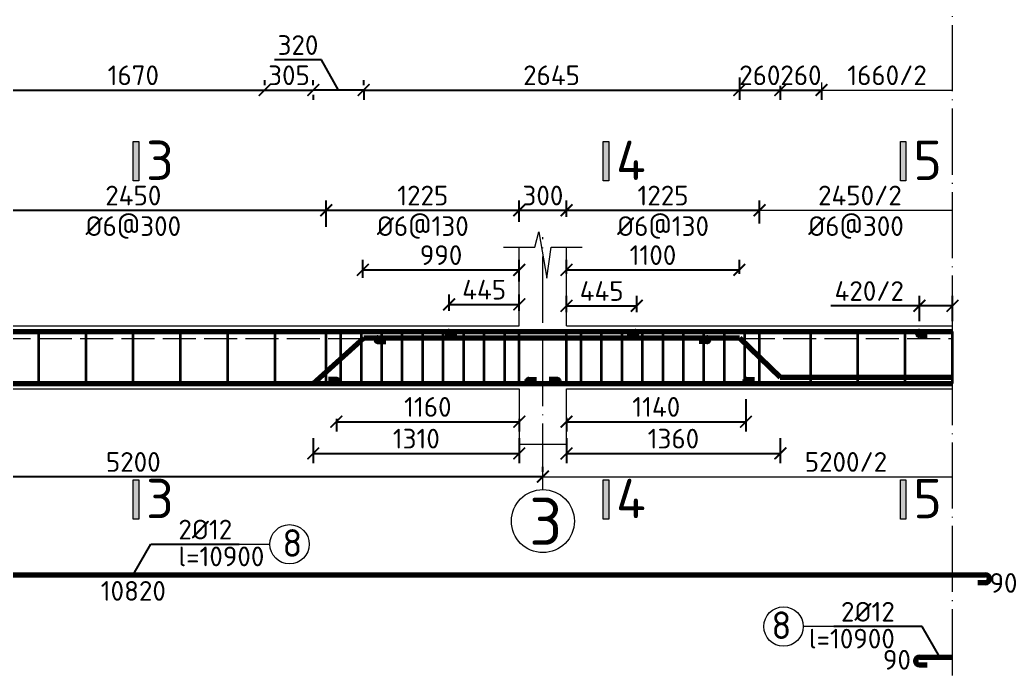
# Model space of a CAD drawing. Header units: millimetres. Extents: x 0 to 4970, y -594 to 1412.
# Drawn here: x 3112.8 to 3239.3, y 359.9 to 442.4 of the extents above; entities that cross this region are included whole.
import ezdxf

# ---------------------------------------------------------------- set-up
doc = ezdxf.new("R2010")
doc.units = ezdxf.units.MM
doc.header["$LTSCALE"] = 0.35
doc.header["$PDMODE"] = 3
doc.linetypes.add('ACAD_ISO02W100', pattern=[15, 12, -3])
doc.linetypes.add('ACAD_ISO04W100', pattern=[30, 24, -3, 0, -3])
doc.layers.get('0').update_dxf_attribs({"lineweight": 50})
for name, color, linetype, lineweight in [('Cot Dai', 7, 'Continuous', 35), ('Cot thep', 2, 'Continuous', 70), ('Cotthepcat', 3, 'Continuous', 70), ('Duong Bao', 6, 'Continuous', 18), ('Kich Thuoc', 1, 'Continuous', 20), ('Ky Hieu', 4, 'Continuous', 20), ('Net Khuat', 5, 'ACAD_ISO02W100', 20), ('NetCat', 7, 'Continuous', 20), ('Text', 40, 'Continuous', 20), ('Truc', 3, 'ACAD_ISO04W100', 20)]:
    doc.layers.add(name, color=color, linetype=linetype, lineweight=lineweight)
doc.styles.get("Standard").update_dxf_attribs({"font": 'isocpeur.ttf'})
doc.styles.add('VN', font='')
doc.styles.get('VN').set_extended_font_data('TCVN 7284')
doc.dimstyles.new('Dim20', dxfattribs={"dimtxt": 2.5, "dimasz": 1.5, "dimexe": 1.25, "dimexo": 0.625, "dimtad": 1, "dimlfac": 20, "dimtxsty": 'Standard', "dimblk": 'ARCHTICK', "dimcen": 2.5, "dimadec": 0, "dimazin": 0, "dimtfac": 1, "dimtmove": 0, "dimatfit": 3, "dimfxl": 1, "dimarcsym": 0})
doc.dimstyles.new('Dim50', dxfattribs={"dimtxt": 2.5, "dimasz": 1.5, "dimexe": 1.25, "dimexo": 0.625, "dimtad": 1, "dimlfac": 50, "dimtxsty": 'Standard', "dimblk": 'ARCHTICK', "dimcen": 2.5, "dimadec": 0, "dimazin": 0, "dimtfac": 1, "dimtmove": 0, "dimatfit": 3, "dimfxl": 1, "dimarcsym": 0})
doc.dimstyles.new('Dim50KT', dxfattribs={"dimtxt": 2.5, "dimasz": 1.5, "dimexe": 1.25, "dimexo": 0.625, "dimtad": 1, "dimlfac": 50, "dimtxsty": 'Standard', "dimblk": 'ARCHTICK', "dimcen": 2.5, "dimse1": 1, "dimse2": 1, "dimsd1": 1, "dimsd2": 1, "dimadec": 0, "dimazin": 0, "dimtfac": 1, "dimtmove": 0, "dimatfit": 3, "dimfxl": 1, "dimarcsym": 0})

# ---------------------------------------------------------------- blocks, each defined once
blk = doc.blocks.new('_ArchTick')
at = {"color": 0, "linetype": 'ByBlock', "const_width": 0.15}
blk.add_lwpolyline([(-0.5, -0.5), (0.5, 0.5)], dxfattribs=at)
blk = doc.blocks.new('*D945')
at = {"layer": 'Defpoints', "color": 0}
for p in [(3075.18, 384.42), (3179.18, 384.42), (3179.18, 384.42)]:
    blk.add_point(p, dxfattribs=at)
at = {"layer": 'Kich Thuoc', "color": 0, "lineweight": -2}
for p, q in [((3075.18, 385.04), (3075.18, 385.67)), ((3179.18, 385.04), (3179.18, 385.67)), ((3075.18, 384.42), (3179.18, 384.42))]:
    blk.add_line(p, q, dxfattribs=at)
at = {"layer": 'Kich Thuoc', "color": 0, "lineweight": -2, "xscale": 1.5, "yscale": 1.5, "zscale": 1.5, "rotation": 180}
blk.add_blockref('_ArchTick', (3075.18, 384.42), dxfattribs=at)
at = {"layer": 'Kich Thuoc', "color": 0, "lineweight": -2, "xscale": 1.5, "yscale": 1.5, "zscale": 1.5}
blk.add_blockref('_ArchTick', (3179.18, 384.42), dxfattribs=at)
at = {"layer": 'Kich Thuoc', "color": 0, "insert": (3127.18, 386.29), "char_height": 2.5, "attachment_point": 5}
blk.add_mtext('5200', dxfattribs=at)
blk = doc.blocks.new('*D952')
at = {"layer": 'Defpoints', "color": 0}
for p in [(3102.68, 417.51), (3151.68, 418.26), (3151.68, 415.54)]:
    blk.add_point(p, dxfattribs=at)
at = {"layer": 'Kich Thuoc', "color": 0, "lineweight": -2}
for p, q in [((3102.68, 418.13), (3102.68, 419.51)), ((3151.68, 416.17), (3151.68, 419.51)), ((3102.68, 418.26), (3151.68, 418.26))]:
    blk.add_line(p, q, dxfattribs=at)
at = {"layer": 'Kich Thuoc', "color": 0, "lineweight": -2, "xscale": 1.5, "yscale": 1.5, "zscale": 1.5, "rotation": 180}
blk.add_blockref('_ArchTick', (3102.68, 418.26), dxfattribs=at)
at = {"layer": 'Kich Thuoc', "color": 0, "lineweight": -2, "xscale": 1.5, "yscale": 1.5, "zscale": 1.5}
blk.add_blockref('_ArchTick', (3151.68, 418.26), dxfattribs=at)
at = {"layer": 'Kich Thuoc', "color": 0, "insert": (3127.18, 420.13), "char_height": 2.5, "attachment_point": 5}
blk.add_mtext('2450', dxfattribs=at)
blk = doc.blocks.new('*D953')
at = {"layer": 'Defpoints', "color": 0}
for p in [(3176.18, 418.26), (3176.18, 416.17), (3151.68, 415.54)]:
    blk.add_point(p, dxfattribs=at)
at = {"layer": 'Kich Thuoc', "color": 0, "lineweight": -2}
for p, q in [((3151.68, 416.17), (3151.68, 419.51)), ((3176.18, 416.79), (3176.18, 419.51)), ((3151.68, 418.26), (3176.18, 418.26))]:
    blk.add_line(p, q, dxfattribs=at)
at = {"layer": 'Kich Thuoc', "color": 0, "lineweight": -2, "xscale": 1.5, "yscale": 1.5, "zscale": 1.5, "rotation": 180}
blk.add_blockref('_ArchTick', (3151.68, 418.26), dxfattribs=at)
at = {"layer": 'Kich Thuoc', "color": 0, "lineweight": -2, "xscale": 1.5, "yscale": 1.5, "zscale": 1.5}
blk.add_blockref('_ArchTick', (3176.18, 418.26), dxfattribs=at)
at = {"layer": 'Kich Thuoc', "color": 0, "insert": (3163.93, 420.13), "char_height": 2.5, "attachment_point": 5}
blk.add_mtext('1225', dxfattribs=at)
blk = doc.blocks.new('*D954')
at = {"layer": 'Defpoints', "color": 0}
for p in [(3182.18, 418.26), (3176.18, 416.17), (3182.18, 416.79)]:
    blk.add_point(p, dxfattribs=at)
at = {"layer": 'Kich Thuoc', "color": 0, "lineweight": -2}
for p, q in [((3176.18, 416.79), (3176.18, 419.51)), ((3182.18, 417.42), (3182.18, 419.51)), ((3176.18, 418.26), (3182.18, 418.26))]:
    blk.add_line(p, q, dxfattribs=at)
at = {"layer": 'Kich Thuoc', "color": 0, "lineweight": -2, "xscale": 1.5, "yscale": 1.5, "zscale": 1.5, "rotation": 180}
blk.add_blockref('_ArchTick', (3176.18, 418.26), dxfattribs=at)
at = {"layer": 'Kich Thuoc', "color": 0, "lineweight": -2, "xscale": 1.5, "yscale": 1.5, "zscale": 1.5}
blk.add_blockref('_ArchTick', (3182.18, 418.26), dxfattribs=at)
at = {"layer": 'Kich Thuoc', "color": 0, "insert": (3179.18, 420.13), "char_height": 2.5, "attachment_point": 5}
blk.add_mtext('300', dxfattribs=at)
blk = doc.blocks.new('*D955')
at = {"layer": 'Defpoints', "color": 0}
for p in [(3206.68, 418.26), (3182.18, 416.79), (3206.68, 415.96)]:
    blk.add_point(p, dxfattribs=at)
at = {"layer": 'Kich Thuoc', "color": 0, "lineweight": -2}
for p, q in [((3182.18, 417.42), (3182.18, 419.51)), ((3206.68, 416.58), (3206.68, 419.51)), ((3182.18, 418.26), (3206.68, 418.26))]:
    blk.add_line(p, q, dxfattribs=at)
at = {"layer": 'Kich Thuoc', "color": 0, "lineweight": -2, "xscale": 1.5, "yscale": 1.5, "zscale": 1.5, "rotation": 180}
blk.add_blockref('_ArchTick', (3182.18, 418.26), dxfattribs=at)
at = {"layer": 'Kich Thuoc', "color": 0, "lineweight": -2, "xscale": 1.5, "yscale": 1.5, "zscale": 1.5}
blk.add_blockref('_ArchTick', (3206.68, 418.26), dxfattribs=at)
at = {"layer": 'Kich Thuoc', "color": 0, "insert": (3194.43, 420.13), "char_height": 2.5, "attachment_point": 5}
blk.add_mtext('1225', dxfattribs=at)
blk = doc.blocks.new('*D958')
at = {"layer": 'Defpoints', "color": 0}
for p in [(3204.95, 394.88), (3182.18, 392.53), (3204.95, 391.4)]:
    blk.add_point(p, dxfattribs=at)
at = {"layer": 'Kich Thuoc', "color": 0, "lineweight": -2}
for p, q in [((3204.95, 394.26), (3204.95, 390.15)), ((3182.18, 391.91), (3182.18, 390.15)), ((3182.18, 391.4), (3204.95, 391.4))]:
    blk.add_line(p, q, dxfattribs=at)
at = {"layer": 'Kich Thuoc', "color": 0, "lineweight": -2, "xscale": 1.5, "yscale": 1.5, "zscale": 1.5, "rotation": 180}
blk.add_blockref('_ArchTick', (3182.18, 391.4), dxfattribs=at)
at = {"layer": 'Kich Thuoc', "color": 0, "lineweight": -2, "xscale": 1.5, "yscale": 1.5, "zscale": 1.5}
blk.add_blockref('_ArchTick', (3204.95, 391.4), dxfattribs=at)
at = {"layer": 'Kich Thuoc', "color": 0, "insert": (3193.57, 393.28), "char_height": 2.5, "attachment_point": 5}
blk.add_mtext('1140', dxfattribs=at)
blk = doc.blocks.new('*D967')
at = {"layer": 'Defpoints', "color": 0}
for p in [(3110.5, 433.53), (3143.86, 433.53), (3143.86, 433.53)]:
    blk.add_point(p, dxfattribs=at)
at = {"layer": 'Kich Thuoc', "color": 0, "lineweight": -2}
for p, q in [((3110.5, 434.15), (3110.5, 434.78)), ((3143.86, 434.15), (3143.86, 434.78)), ((3110.5, 433.53), (3143.86, 433.53))]:
    blk.add_line(p, q, dxfattribs=at)
at = {"layer": 'Kich Thuoc', "color": 0, "lineweight": -2, "xscale": 1.5, "yscale": 1.5, "zscale": 1.5, "rotation": 180}
blk.add_blockref('_ArchTick', (3110.5, 433.53), dxfattribs=at)
at = {"layer": 'Kich Thuoc', "color": 0, "lineweight": -2, "xscale": 1.5, "yscale": 1.5, "zscale": 1.5}
blk.add_blockref('_ArchTick', (3143.86, 433.53), dxfattribs=at)
at = {"layer": 'Kich Thuoc', "color": 0, "insert": (3127.18, 435.4), "char_height": 2.5, "attachment_point": 5}
blk.add_mtext('1670', dxfattribs=at)
blk = doc.blocks.new('*D968')
at = {"layer": 'Defpoints', "color": 0}
for p in [(3143.86, 433.53), (3150.03, 433.53), (3150.03, 433.53)]:
    blk.add_point(p, dxfattribs=at)
at = {"layer": 'Kich Thuoc', "color": 0, "lineweight": -2}
for p, q in [((3143.86, 434.15), (3143.86, 434.78)), ((3150.03, 434.15), (3150.03, 434.78)), ((3143.86, 433.53), (3150.03, 433.53))]:
    blk.add_line(p, q, dxfattribs=at)
at = {"layer": 'Kich Thuoc', "color": 0, "lineweight": -2, "xscale": 1.5, "yscale": 1.5, "zscale": 1.5, "rotation": 180}
blk.add_blockref('_ArchTick', (3143.86, 433.53), dxfattribs=at)
at = {"layer": 'Kich Thuoc', "color": 0, "lineweight": -2, "xscale": 1.5, "yscale": 1.5, "zscale": 1.5}
blk.add_blockref('_ArchTick', (3150.03, 433.53), dxfattribs=at)
at = {"layer": 'Kich Thuoc', "color": 0, "insert": (3146.95, 435.4), "char_height": 2.5, "attachment_point": 5}
blk.add_mtext('305', dxfattribs=at)
blk = doc.blocks.new('*D969')
at = {"layer": 'Defpoints', "color": 0}
for p in [(3156.43, 434.15), (3150.03, 433.53), (3150.03, 433.53)]:
    blk.add_point(p, dxfattribs=at)
at = {"layer": 'Kich Thuoc', "color": 0, "lineweight": -2}
for p, q in [((3151.09, 437.36), (3145.09, 437.36)), ((3153.23, 433.53), (3151.09, 437.36)), ((3156.43, 433.53), (3150.03, 433.53)), ((3150.03, 432.9), (3150.03, 432.28)), ((3156.43, 433.53), (3156.43, 432.28))]:
    blk.add_line(p, q, dxfattribs=at)
at = {"layer": 'Kich Thuoc', "color": 0, "lineweight": -2, "xscale": 1.5, "yscale": 1.5, "zscale": 1.5, "rotation": 180}
blk.add_blockref('_ArchTick', (3150.03, 433.53), dxfattribs=at)
at = {"layer": 'Kich Thuoc', "color": 0, "lineweight": -2, "xscale": 1.5, "yscale": 1.5, "zscale": 1.5}
blk.add_blockref('_ArchTick', (3156.43, 433.53), dxfattribs=at)
at = {"layer": 'Kich Thuoc', "color": 0, "insert": (3148.09, 439.24), "char_height": 2.5, "attachment_point": 5}
blk.add_mtext('320', dxfattribs=at)
blk = doc.blocks.new('*D983')
at = {"layer": 'Defpoints', "color": 0}
for p in [(3176.18, 406.3), (3167.27, 404.88), (3176.18, 404.88)]:
    blk.add_point(p, dxfattribs=at)
at = {"layer": 'Kich Thuoc', "color": 0, "lineweight": -2}
for p, q in [((3167.27, 405.5), (3167.27, 407.55)), ((3176.18, 405.5), (3176.18, 407.55)), ((3167.27, 406.3), (3176.18, 406.3))]:
    blk.add_line(p, q, dxfattribs=at)
at = {"layer": 'Kich Thuoc', "color": 0, "lineweight": -2, "xscale": 1.5, "yscale": 1.5, "zscale": 1.5, "rotation": 180}
blk.add_blockref('_ArchTick', (3167.27, 406.3), dxfattribs=at)
at = {"layer": 'Kich Thuoc', "color": 0, "lineweight": -2, "xscale": 1.5, "yscale": 1.5, "zscale": 1.5}
blk.add_blockref('_ArchTick', (3176.18, 406.3), dxfattribs=at)
at = {"layer": 'Kich Thuoc', "color": 0, "insert": (3171.72, 408.17), "char_height": 2.5, "attachment_point": 5}
blk.add_mtext('445', dxfattribs=at)
blk = doc.blocks.new('_None')
blk = doc.blocks.new('*D984')
at = {"layer": 'Defpoints', "color": 0}
for p in [(3191.09, 406.12), (3182.18, 404.7), (3191.09, 404.7)]:
    blk.add_point(p, dxfattribs=at)
at = {"layer": 'Kich Thuoc', "color": 0, "lineweight": -2}
for p, q in [((3182.18, 405.33), (3182.18, 407.37)), ((3191.09, 405.33), (3191.09, 407.37)), ((3182.18, 406.12), (3191.09, 406.12))]:
    blk.add_line(p, q, dxfattribs=at)
at = {"layer": 'Kich Thuoc', "color": 0, "lineweight": -2, "xscale": 1.5, "yscale": 1.5, "zscale": 1.5, "rotation": 180}
blk.add_blockref('_ArchTick', (3182.18, 406.12), dxfattribs=at)
at = {"layer": 'Kich Thuoc', "color": 0, "lineweight": -2, "xscale": 1.5, "yscale": 1.5, "zscale": 1.5}
blk.add_blockref('_ArchTick', (3191.09, 406.12), dxfattribs=at)
at = {"layer": 'Kich Thuoc', "color": 0, "insert": (3186.64, 408), "char_height": 2.5, "attachment_point": 5}
blk.add_mtext('445', dxfattribs=at)
blk = doc.blocks.new('*D985')
at = {"layer": 'Defpoints', "color": 0}
for p in [(3176.18, 410.69), (3156.32, 409.05), (3176.18, 408.59)]:
    blk.add_point(p, dxfattribs=at)
at = {"layer": 'Kich Thuoc', "color": 0, "lineweight": -2}
for p, q in [((3156.32, 409.67), (3156.32, 411.94)), ((3176.18, 409.22), (3176.18, 411.94)), ((3156.32, 410.69), (3176.18, 410.69))]:
    blk.add_line(p, q, dxfattribs=at)
at = {"layer": 'Kich Thuoc', "color": 0, "lineweight": -2, "xscale": 1.5, "yscale": 1.5, "zscale": 1.5, "rotation": 180}
blk.add_blockref('_ArchTick', (3156.32, 410.69), dxfattribs=at)
at = {"layer": 'Kich Thuoc', "color": 0, "lineweight": -2, "xscale": 1.5, "yscale": 1.5, "zscale": 1.5}
blk.add_blockref('_ArchTick', (3176.18, 410.69), dxfattribs=at)
at = {"layer": 'Kich Thuoc', "color": 0, "insert": (3166.25, 412.56), "char_height": 2.5, "attachment_point": 5}
blk.add_mtext('990', dxfattribs=at)
blk = doc.blocks.new('*D986')
at = {"layer": 'Defpoints', "color": 0}
for p in [(3204.12, 410.69), (3182.18, 409.57), (3204.12, 409.57)]:
    blk.add_point(p, dxfattribs=at)
at = {"layer": 'Kich Thuoc', "color": 0, "lineweight": -2}
for p, q in [((3182.18, 410.2), (3182.18, 411.94)), ((3204.12, 410.2), (3204.12, 411.94)), ((3182.18, 410.69), (3204.12, 410.69))]:
    blk.add_line(p, q, dxfattribs=at)
at = {"layer": 'Kich Thuoc', "color": 0, "lineweight": -2, "xscale": 1.5, "yscale": 1.5, "zscale": 1.5, "rotation": 180}
blk.add_blockref('_ArchTick', (3182.18, 410.69), dxfattribs=at)
at = {"layer": 'Kich Thuoc', "color": 0, "lineweight": -2, "xscale": 1.5, "yscale": 1.5, "zscale": 1.5}
blk.add_blockref('_ArchTick', (3204.12, 410.69), dxfattribs=at)
at = {"layer": 'Kich Thuoc', "color": 0, "insert": (3193.15, 412.56), "char_height": 2.5, "attachment_point": 5}
blk.add_mtext('1100', dxfattribs=at)
blk = doc.blocks.new('*D987')
at = {"layer": 'Defpoints', "color": 0}
for p in [(3152.96, 392.37), (3176.18, 392.37), (3176.18, 391.4)]:
    blk.add_point(p, dxfattribs=at)
at = {"layer": 'Kich Thuoc', "color": 0, "lineweight": -2}
for p, q in [((3152.96, 391.75), (3152.96, 390.15)), ((3152.96, 391.4), (3176.18, 391.4)), ((3176.18, 391.75), (3176.18, 390.15))]:
    blk.add_line(p, q, dxfattribs=at)
at = {"layer": 'Kich Thuoc', "color": 0, "lineweight": -2, "xscale": 1.5, "yscale": 1.5, "zscale": 1.5, "rotation": 180}
blk.add_blockref('_ArchTick', (3152.96, 391.4), dxfattribs=at)
at = {"layer": 'Kich Thuoc', "color": 0, "lineweight": -2, "xscale": 1.5, "yscale": 1.5, "zscale": 1.5}
blk.add_blockref('_ArchTick', (3176.18, 391.4), dxfattribs=at)
at = {"layer": 'Kich Thuoc', "color": 0, "insert": (3164.57, 393.28), "char_height": 2.5, "attachment_point": 5}
blk.add_mtext('1160', dxfattribs=at)
blk = doc.blocks.new('*D1026')
at = {"layer": 'Defpoints', "color": 0}
for p in [(3018.98, 369.79), (3235.38, 369.79), (3235.38, 368.03)]:
    blk.add_point(p, dxfattribs=at)
at = {"layer": 'Kich Thuoc', "color": 0, "insert": (3127.18, 369.91), "char_height": 2.5, "attachment_point": 5}
blk.add_mtext('10820', dxfattribs=at)
blk = doc.blocks.new('*D1074')
at = {"layer": 'Defpoints', "color": 0}
for p in [(3231.18, 406.12), (3226.98, 403.57), (3231.18, 403.57)]:
    blk.add_point(p, dxfattribs=at)
at = {"layer": 'Kich Thuoc', "color": 0, "lineweight": -2}
for p, q in [((3226.98, 404.19), (3226.98, 407.37)), ((3231.18, 404.19), (3231.18, 407.37)), ((3226.98, 406.12), (3215.73, 406.12)), ((3231.18, 406.12), (3226.98, 406.12))]:
    blk.add_line(p, q, dxfattribs=at)
at = {"layer": 'Kich Thuoc', "color": 0, "lineweight": -2, "xscale": 1.5, "yscale": 1.5, "zscale": 1.5, "rotation": 180}
blk.add_blockref('_ArchTick', (3226.98, 406.12), dxfattribs=at)
at = {"layer": 'Kich Thuoc', "color": 0, "lineweight": -2, "xscale": 1.5, "yscale": 1.5, "zscale": 1.5}
blk.add_blockref('_ArchTick', (3231.18, 406.12), dxfattribs=at)
at = {"layer": 'Kich Thuoc', "color": 0, "insert": (3220.61, 408), "char_height": 2.5, "attachment_point": 5}
blk.add_mtext('420/2', dxfattribs=at)
blk = doc.blocks.new('*D1084')
at = {"layer": 'Defpoints', "color": 0}
for p in [(3150.03, 389.92), (3176.18, 389.92), (3176.18, 387.37)]:
    blk.add_point(p, dxfattribs=at)
at = {"layer": 'Kich Thuoc', "color": 0, "lineweight": -2}
for p, q in [((3150.03, 389.3), (3150.03, 386.12)), ((3176.18, 389.3), (3176.18, 386.12)), ((3150.03, 387.37), (3176.18, 387.37))]:
    blk.add_line(p, q, dxfattribs=at)
at = {"layer": 'Kich Thuoc', "color": 0, "lineweight": -2, "xscale": 1.5, "yscale": 1.5, "zscale": 1.5, "rotation": 180}
blk.add_blockref('_ArchTick', (3150.03, 387.37), dxfattribs=at)
at = {"layer": 'Kich Thuoc', "color": 0, "lineweight": -2, "xscale": 1.5, "yscale": 1.5, "zscale": 1.5}
blk.add_blockref('_ArchTick', (3176.18, 387.37), dxfattribs=at)
at = {"layer": 'Kich Thuoc', "color": 0, "insert": (3163.11, 389.25), "char_height": 2.5, "attachment_point": 5}
blk.add_mtext('1310', dxfattribs=at)
blk = doc.blocks.new('*D1085')
at = {"layer": 'Defpoints', "color": 0}
for p in [(3182.18, 389.92), (3209.32, 389.92), (3209.32, 387.37)]:
    blk.add_point(p, dxfattribs=at)
at = {"layer": 'Kich Thuoc', "color": 0, "lineweight": -2}
for p, q in [((3182.18, 389.3), (3182.18, 386.12)), ((3209.32, 389.3), (3209.32, 386.12)), ((3182.18, 387.37), (3209.32, 387.37))]:
    blk.add_line(p, q, dxfattribs=at)
at = {"layer": 'Kich Thuoc', "color": 0, "lineweight": -2, "xscale": 1.5, "yscale": 1.5, "zscale": 1.5, "rotation": 180}
blk.add_blockref('_ArchTick', (3182.18, 387.37), dxfattribs=at)
at = {"layer": 'Kich Thuoc', "color": 0, "lineweight": -2, "xscale": 1.5, "yscale": 1.5, "zscale": 1.5}
blk.add_blockref('_ArchTick', (3209.32, 387.37), dxfattribs=at)
at = {"layer": 'Kich Thuoc', "color": 0, "insert": (3195.75, 389.25), "char_height": 2.5, "attachment_point": 5}
blk.add_mtext('1360', dxfattribs=at)
blk = doc.blocks.new('*D2417')
at = {"layer": 'Defpoints', "color": 0}
for p in [(3204.12, 435.13), (3209.32, 434.71), (3209.32, 433.53)]:
    blk.add_point(p, dxfattribs=at)
at = {"layer": 'Kich Thuoc', "color": 0, "lineweight": -2}
for p, q in [((3204.12, 434.5), (3204.12, 432.28)), ((3209.32, 434.08), (3209.32, 432.28)), ((3204.12, 433.53), (3209.32, 433.53))]:
    blk.add_line(p, q, dxfattribs=at)
at = {"layer": 'Kich Thuoc', "color": 0, "lineweight": -2, "xscale": 1.5, "yscale": 1.5, "zscale": 1.5, "rotation": 180}
blk.add_blockref('_ArchTick', (3204.12, 433.53), dxfattribs=at)
at = {"layer": 'Kich Thuoc', "color": 0, "lineweight": -2, "xscale": 1.5, "yscale": 1.5, "zscale": 1.5}
blk.add_blockref('_ArchTick', (3209.32, 433.53), dxfattribs=at)
at = {"layer": 'Kich Thuoc', "color": 0, "insert": (3206.72, 435.4), "char_height": 2.5, "attachment_point": 5}
blk.add_mtext('260', dxfattribs=at)
blk = doc.blocks.new('*D2418')
at = {"layer": 'Defpoints', "color": 0}
for p in [(3204.12, 435.75), (3156.43, 433.53), (3204.12, 433.53)]:
    blk.add_point(p, dxfattribs=at)
at = {"layer": 'Kich Thuoc', "color": 0, "lineweight": -2}
for p, q in [((3204.12, 435.13), (3204.12, 432.28)), ((3156.43, 434.15), (3156.43, 434.78)), ((3156.43, 433.53), (3204.12, 433.53))]:
    blk.add_line(p, q, dxfattribs=at)
at = {"layer": 'Kich Thuoc', "color": 0, "lineweight": -2, "xscale": 1.5, "yscale": 1.5, "zscale": 1.5, "rotation": 180}
blk.add_blockref('_ArchTick', (3156.43, 433.53), dxfattribs=at)
at = {"layer": 'Kich Thuoc', "color": 0, "lineweight": -2, "xscale": 1.5, "yscale": 1.5, "zscale": 1.5}
blk.add_blockref('_ArchTick', (3204.12, 433.53), dxfattribs=at)
at = {"layer": 'Kich Thuoc', "color": 0, "insert": (3180.28, 435.4), "char_height": 2.5, "attachment_point": 5}
blk.add_mtext('2645', dxfattribs=at)
blk = doc.blocks.new('*D2416')
at = {"layer": 'Defpoints', "color": 0}
for p in [(3209.32, 434.08), (3214.55, 434.08), (3214.55, 433.53)]:
    blk.add_point(p, dxfattribs=at)
at = {"layer": 'Kich Thuoc', "color": 0, "lineweight": -2}
for p, q in [((3209.32, 433.53), (3214.55, 433.53)), ((3209.32, 433.46), (3209.32, 432.28)), ((3214.55, 433.46), (3214.55, 432.28))]:
    blk.add_line(p, q, dxfattribs=at)
at = {"layer": 'Kich Thuoc', "color": 0, "lineweight": -2, "xscale": 1.5, "yscale": 1.5, "zscale": 1.5, "rotation": 180}
blk.add_blockref('_ArchTick', (3209.32, 433.53), dxfattribs=at)
at = {"layer": 'Kich Thuoc', "color": 0, "lineweight": -2, "xscale": 1.5, "yscale": 1.5, "zscale": 1.5}
blk.add_blockref('_ArchTick', (3214.55, 433.53), dxfattribs=at)
at = {"layer": 'Kich Thuoc', "color": 0, "insert": (3211.94, 435.4), "char_height": 2.5, "attachment_point": 5}
blk.add_mtext('260', dxfattribs=at)

msp = doc.modelspace()

# ---------------------------------------------------------------- hatches: boundary and pattern name
at = {"layer": 'NetCat'}
h = msp.add_hatch(color=256, dxfattribs=at)
h.paths.add_polyline_path([(3127.175739, 426.981261), (3127.875739, 426.981261), (3127.875739, 421.981261), (3127.175739, 421.981261)])
edge = h.paths.add_edge_path(flags=17)
edge.add_line((3127.175739, 421.981261), (3127.175739, 426.981261))
h = msp.add_hatch(color=256, dxfattribs=at)
h.paths.add_polyline_path([(3186.846397, 426.981261), (3187.546397, 426.981261), (3187.546397, 421.981261), (3186.846397, 421.981261)])
edge = h.paths.add_edge_path(flags=17)
edge.add_line((3186.846397, 421.981261), (3186.846397, 426.981261))
h = msp.add_hatch(color=256, dxfattribs=at)
h.paths.add_polyline_path([(3224.565915, 426.981261), (3225.265915, 426.981261), (3225.265915, 421.981261), (3224.565915, 421.981261)])
edge = h.paths.add_edge_path(flags=17)
edge.add_line((3224.565915, 421.981261), (3224.565915, 426.981261))
h = msp.add_hatch(color=256, dxfattribs=at)
h.paths.add_polyline_path([(3127.175739, 384.020263), (3127.875739, 384.020263), (3127.875739, 379.020263), (3127.175739, 379.020263)])
edge = h.paths.add_edge_path(flags=17)
edge.add_line((3127.175739, 379.020263), (3127.175739, 384.020263))
h = msp.add_hatch(color=256, dxfattribs=at)
h.paths.add_polyline_path([(3186.846397, 384.020263), (3187.546397, 384.020263), (3187.546397, 379.020263), (3186.846397, 379.020263)])
edge = h.paths.add_edge_path(flags=17)
edge.add_line((3186.846397, 379.020263), (3186.846397, 384.020263))
h = msp.add_hatch(color=256, dxfattribs=at)
h.paths.add_polyline_path([(3224.565915, 384.020263), (3225.265915, 384.020263), (3225.265915, 379.020263), (3224.565915, 379.020263)])
edge = h.paths.add_edge_path(flags=17)
edge.add_line((3224.565915, 379.020263), (3224.565915, 384.020263))

# ---------------------------------------------------------------- linework, layer by layer
at = {"layer": 'Cot Dai'}
for p, q in [((3115.18074, 396.267944), (3115.18074, 402.867944)), ((3121.18074, 396.267944), (3121.18074, 402.867944)), ((3127.18074, 396.267944), (3127.18074, 402.867944)), ((3133.18074, 396.267944), (3133.18074, 402.867944)), ((3139.18074, 396.267944), (3139.18074, 402.867944)), ((3145.18074, 396.267944), (3145.18074, 402.867944)), ((3151.68074, 396.267944), (3151.68074, 402.867944)), ((3153.53074, 396.267944), (3153.53074, 402.867944)), ((3156.13074, 396.267944), (3156.13074, 402.867944)), ((3158.73074, 396.267944), (3158.73074, 402.867944)), ((3161.33074, 396.267944), (3161.33074, 402.867944)), ((3163.93074, 396.267944), (3163.93074, 402.867944)), ((3166.53074, 396.267944), (3166.53074, 402.867944)), ((3169.13074, 396.267944), (3169.13074, 402.867944)), ((3171.73074, 396.267944), (3171.73074, 402.867944)), ((3174.33074, 396.267944), (3174.33074, 402.867944)), ((3176.18074, 396.267944), (3176.18074, 402.867944)), ((3182.18074, 396.267944), (3182.18074, 402.867944)), ((3184.03074, 396.267944), (3184.03074, 402.867944)), ((3186.63074, 396.267944), (3186.63074, 402.867944)), ((3189.23074, 396.267944), (3189.23074, 402.867944)), ((3191.83074, 396.267944), (3191.83074, 402.867944)), ((3194.43074, 396.267944), (3194.43074, 402.867944)), ((3197.03074, 396.267944), (3197.03074, 402.867944)), ((3199.63074, 396.267944), (3199.63074, 402.867944)), ((3202.23074, 396.267944), (3202.23074, 402.867944)), ((3204.83074, 396.267944), (3204.83074, 402.867944)), ((3206.68074, 396.267944), (3206.68074, 402.867944)), ((3213.18074, 396.267944), (3213.18074, 402.867944)), ((3219.18074, 396.267944), (3219.18074, 402.867944)), ((3225.18074, 396.267944), (3225.18074, 402.867944)), ((3231.18074, 396.267944), (3231.18074, 402.867944))]:
    msp.add_line(p, q, dxfattribs=at)
at = {"layer": 'Cot thep'}
for p, q in [((3019.98074, 402.867944), (3231.18074, 402.867944)), ((3167.268115, 402.867944), (3190.882067, 402.867944)), ((3226.98074, 402.367944), (3227.98074, 402.367944)), ((3150.033148, 396.267944), (3156.433148, 402.067944)), ((3156.433148, 402.067944), (3204.121126, 402.067944)), ((3158.227369, 402.067944), (3204.121126, 402.067944)), ((3204.121126, 402.067944), (3209.321126, 397.067944)), ((3073.38074, 396.267944), (3180.98074, 396.267944)), ((3177.38074, 396.767944), (3178.38074, 396.767944)), ((3177.38074, 396.267944), (3231.18074, 396.267944)), ((3180.98074, 396.767944), (3179.98074, 396.767944)), ((3209.321126, 397.067944), (3231.18074, 397.067944)), ((3018.98074, 371.952445), (3235.38074, 371.952445)), ((3226.98074, 361.509532), (3231.18074, 361.509532))]:
    msp.add_line(p, q, dxfattribs=at)
for centre, start, end in [((3226.98074, 402.617944), 90, 270), ((3177.38074, 396.517944), 90, 270), ((3180.98074, 396.517944), 270, 90)]:
    msp.add_arc(centre, 0.25, start, end, dxfattribs=at)
at = {"layer": 'Cotthepcat'}
for p, q in [((3167.268115, 402.367944), (3168.268115, 402.367944)), ((3190.882067, 402.367944), (3189.882067, 402.367944)), ((3158.227369, 401.567944), (3159.227369, 401.567944)), ((3200.004626, 401.567944), (3199.004626, 401.567944)), ((3152.961549, 396.767944), (3151.961549, 396.767944)), ((3205.062382, 396.767944), (3206.062382, 396.767944)), ((3235.38074, 370.952445), (3234.38074, 370.952445)), ((3226.98074, 360.509532), (3227.98074, 360.509532))]:
    msp.add_line(p, q, dxfattribs=at)
for centre, radius, start, end in [((3167.268115, 402.617944), 0.25, 90, 270), ((3190.882067, 402.617944), 0.25, 270, 90), ((3158.227369, 401.817944), 0.25, 90, 270), ((3200.004626, 401.817944), 0.25, 270, 90), ((3152.961549, 396.517944), 0.25, 270, 90), ((3205.062382, 396.517944), 0.25, 90, 270), ((3235.38074, 371.452445), 0.5, 270, 90), ((3226.98074, 361.009532), 0.5, 90, 270)]:
    msp.add_arc(centre, radius, start, end, dxfattribs=at)
at = {"layer": 'Duong Bao'}
for p, q in [((3176.18074, 403.567944), (3176.18074, 413.567944)), ((3182.18074, 403.567944), (3182.18074, 413.567944)), ((3078.18074, 403.567944), (3176.18074, 403.567944)), ((3182.18074, 403.567944), (3231.18074, 403.567944)), ((3078.18074, 395.567944), (3176.18074, 395.567944)), ((3176.18074, 395.567944), (3176.18074, 388.567944)), ((3182.18074, 388.567944), (3182.18074, 395.567944)), ((3182.18074, 395.567944), (3231.18074, 395.567944)), ((3176.18074, 388.567944), (3182.18074, 388.567944))]:
    msp.add_line(p, q, dxfattribs=at)
at = {"layer": 'Kich Thuoc'}
for p, q in [((3214.552593, 434.504707), (3214.552593, 432.276812)), ((3214.552593, 433.526812), (3231.18074, 433.526812)), ((3206.68074, 416.58484), (3206.68074, 419.509115)), ((3206.68074, 418.259115), (3231.18074, 418.259115)), ((3179.18074, 385.043408), (3179.18074, 385.668408)), ((3179.18074, 384.418408), (3231.18074, 384.418408))]:
    msp.add_line(p, q, dxfattribs=at)
at = {"layer": 'Ky Hieu'}
for p, q in [((3134.125855, 375.827061), (3144.525855, 375.827061)), ((3223.260625, 365.384148), (3212.235625, 365.384148))]:
    msp.add_line(p, q, dxfattribs=at)
msp.add_lwpolyline([(3174.18074, 413.567944), (3174.18074, 413.567944), (3178.145464, 413.567944), (3178.663102, 415.499795), (3179.698379, 409.636092), (3180.216017, 413.567944), (3184.18074, 413.567944), (3184.18074, 413.567944)], dxfattribs=at)
for centre, radius in [((3179.18074, 378.776529), 4), ((3147.025855, 375.827061), 2.5), ((3209.735625, 365.384148), 2.5)]:
    msp.add_circle(centre, radius, dxfattribs=at)
at = {"layer": 'Net Khuat'}
msp.add_line((2968.18074, 401.967944), (3231.18074, 401.967944), dxfattribs=at)
at = {"layer": 'NetCat'}
for p, q in [((3127.175739, 421.981261), (3127.175739, 426.981261)), ((3127.175739, 421.981261), (3127.175739, 426.981261)), ((3186.846397, 421.981261), (3186.846397, 426.981261)), ((3186.846397, 421.981261), (3186.846397, 426.981261)), ((3224.565915, 421.981261), (3224.565915, 426.981261)), ((3224.565915, 421.981261), (3224.565915, 426.981261)), ((3127.175739, 379.020263), (3127.175739, 384.020263)), ((3127.175739, 379.020263), (3127.175739, 384.020263)), ((3186.846397, 379.020263), (3186.846397, 384.020263)), ((3186.846397, 379.020263), (3186.846397, 384.020263)), ((3224.565915, 379.020263), (3224.565915, 384.020263)), ((3224.565915, 379.020263), (3224.565915, 384.020263))]:
    msp.add_line(p, q, dxfattribs=at)
for points in [[(3127.175739, 426.981261), (3127.875739, 426.981261), (3127.875739, 421.981261), (3127.175739, 421.981261), (3127.175739, 426.981261)], [(3186.846397, 426.981261), (3187.546397, 426.981261), (3187.546397, 421.981261), (3186.846397, 421.981261), (3186.846397, 426.981261)], [(3224.565915, 426.981261), (3225.265915, 426.981261), (3225.265915, 421.981261), (3224.565915, 421.981261), (3224.565915, 426.981261)], [(3127.175739, 384.020263), (3127.875739, 384.020263), (3127.875739, 379.020263), (3127.175739, 379.020263), (3127.175739, 384.020263)], [(3186.846397, 384.020263), (3187.546397, 384.020263), (3187.546397, 379.020263), (3186.846397, 379.020263), (3186.846397, 384.020263)], [(3224.565915, 384.020263), (3225.265915, 384.020263), (3225.265915, 379.020263), (3224.565915, 379.020263), (3224.565915, 384.020263)]]:
    msp.add_lwpolyline(points, dxfattribs=at)
at = {"layer": 'Truc'}
for p, q in [((3231.18074, 242.572455), (3231.18074, 526.795301)), ((3179.18074, 382.776529), (3179.18074, 414.832298)), ((3179.18074, 382.776529), (3179.18074, 408.42613))]:
    msp.add_line(p, q, dxfattribs=at)

# ---------------------------------------------------------------- block references
at = {"layer": 'Kich Thuoc', "xscale": 1.5, "yscale": 1.5, "zscale": 1.5, "rotation": 180}
for p in [(3214.552593, 433.526812), (3206.68074, 418.259115), (3179.18074, 384.418408)]:
    msp.add_blockref('_ArchTick', p, dxfattribs=at)

# ---------------------------------------------------------------- texts
at = {"layer": 'Kich Thuoc', "color": 2}
msp.add_text('3', height=6, dxfattribs=at).set_placement((3177.43074, 375.74544))
at = {"layer": 'Kich Thuoc', "char_height": 2.5, "attachment_point": 5}
for s, insert in [('1660/2', (3222.866667, 435.401812)), ('2450/2', (3219.426011, 420.134115)), ('5200/2', (3217.650663, 386.293408))]:
    msp.add_mtext(s, dxfattribs=dict(at, insert=insert))
at = {"layer": 'Kich Thuoc', "char_height": 2.5}
for s, insert, width, attachment_point in [('%%C6@300', (3127.18074, 416.062421), 24.5, 5), ('%%C6@130', (3163.93074, 416.062421), 24.5, 5), ('%%C6@130', (3194.43074, 416.062421), 24.5, 5), ('%%C6@300', (3218.93074, 416.062421), 24.5, 5), ('90', (3239.42969, 372.16986), 3.45107973, 3), ('90', (3225.901161, 362.413327), 3.45107973, 3)]:
    msp.add_mtext(s, dxfattribs=dict(at, insert=insert, width=width, attachment_point=attachment_point))
at = {"layer": 'Ky Hieu', "style": 'VN'}
for p in [(3146.111832, 374.243926), (3208.199649, 363.801014)]:
    msp.add_text('8', height=3.5, dxfattribs=at).set_placement(p)
at = {"layer": 'Ky Hieu', "char_height": 2.5}
for s, insert, attachment_point in [('2%%C12', (3132.905513, 376.452061), 7), ('l=10900', (3132.905513, 373.040542), 7), ('2%%C12', (3223.855968, 366.009148), 9), ('l=10900', (3223.855968, 362.597629), 9)]:
    msp.add_mtext(s, dxfattribs=dict(at, insert=insert, attachment_point=attachment_point))
at = {"layer": 'Text', "char_height": 5, "width": 11.43756339, "attachment_point": 1}
for s, insert in [('3', (3128.799133, 427.101062)), ('4', (3188.469791, 427.101062)), ('5', (3226.189309, 427.101062)), ('3', (3128.799133, 384.140065)), ('4', (3188.469791, 384.140065)), ('5', (3226.189309, 384.140065))]:
    msp.add_mtext(s, dxfattribs=dict(at, insert=insert))

# ---------------------------------------------------------------- dimensions: what is measured, and where the dimension line sits
at = {"layer": 'Kich Thuoc'}
for base, p1, p2, picture, middle in [((3150.033148, 433.526812), (3156.433148, 434.151812), (3150.033148, 433.526812), '*D969', (3150.460149, 437.363648)), ((3182.18074, 418.259115), (3176.18074, 416.169229), (3182.18074, 416.794229), '*D954', (3179.18074, 418.259115))]:
    dim = msp.add_linear_dim(base=base, p1=p1, p2=p2, dimstyle='Dim50', override={"dimtmove": 1}, dxfattribs=at)
    dim.commit()
    dim.dimension.update_dxf_attribs({"geometry": picture, "text_midpoint": middle, "dimtype": 160})
for base, p1, p2, text, picture, middle in [((3143.860538, 433.526812), (3110.500942, 433.526812), (3143.860538, 433.526812), '1670', '*D967', (3127.18074, 435.401812)), ((3150.033148, 433.526812), (3143.860538, 433.526812), (3150.033148, 433.526812), '305', '*D968', (3146.946843, 435.401812)), ((3204.121126, 433.526812), (3156.433148, 433.526812), (3204.121126, 435.754707), '2645', '*D2418', (3180.277137, 435.401812)), ((3204.952593, 391.400961), (3182.18074, 392.534583), (3204.952593, 394.880272), '1140', '*D958', (3193.566667, 393.275961))]:
    dim = msp.add_linear_dim(base=base, p1=p1, p2=p2, text=text, dimstyle='Dim50', dxfattribs=at)
    dim.commit()
    dim.dimension.update_dxf_attribs({"geometry": picture, "text_midpoint": middle})
dim = msp.add_linear_dim(base=(3209.321126, 433.526812), p1=(3204.121126, 435.129707), p2=(3209.321126, 434.70586), dimstyle='Dim50', dxfattribs=at)
dim.commit()
dim.dimension.update_dxf_attribs({"geometry": '*D2417', "text_midpoint": (3206.721126, 433.526812), "dimtype": 160})
for base, p1, p2, text, picture, middle in [((3214.552593, 433.526812), (3209.321126, 434.08086), (3214.552593, 434.08086), '260', '*D2416', (3211.936859, 433.526812)), ((3231.18074, 406.123564), (3226.98074, 403.567944), (3231.18074, 403.567944), '420/2', '*D1074', (3220.60574, 406.123564))]:
    dim = msp.add_linear_dim(base=base, p1=p1, p2=p2, text=text, dimstyle='Dim50', dxfattribs=at)
    dim.commit()
    dim.dimension.update_dxf_attribs({"geometry": picture, "text_midpoint": middle, "dimtype": 160})
for base, p1, p2, picture, middle in [((3151.68074, 418.259115), (3102.68074, 417.509115), (3151.68074, 415.544229), '*D952', (3127.18074, 420.134115)), ((3176.18074, 418.259115), (3151.68074, 415.544229), (3176.18074, 416.169229), '*D953', (3163.93074, 420.134115)), ((3206.68074, 418.259115), (3182.18074, 416.794229), (3206.68074, 415.95984), '*D955', (3194.43074, 420.134115)), ((3179.18074, 384.418408), (3075.18074, 384.418408), (3179.18074, 384.418408), '*D945', (3127.18074, 386.293408))]:
    dim = msp.add_linear_dim(base=base, p1=p1, p2=p2, dimstyle='Dim50', override={"dimtmove": 1}, dxfattribs=at)
    dim.commit()
    dim.dimension.update_dxf_attribs({"geometry": picture, "text_midpoint": middle})
for base, p1, p2, text, picture, middle in [((3176.18074, 410.68971), (3156.322803, 409.049081), (3176.18074, 408.594847), '990', '*D985', (3166.251772, 412.56471)), ((3204.121126, 410.68971), (3182.18074, 409.573716), (3204.121126, 409.573716), '1100', '*D986', (3193.150933, 412.56471)), ((3176.18074, 391.400961), (3152.961549, 392.372891), (3176.18074, 392.372891), '1160', '*D987', (3164.571145, 393.275961))]:
    dim = msp.add_linear_dim(base=base, p1=p1, p2=p2, text=text, dimstyle='Dim50', override={"dimldrblk": 'None'}, dxfattribs=at)
    dim.commit()
    dim.dimension.update_dxf_attribs({"geometry": picture, "text_midpoint": middle})
for base, p1, p2, picture, middle in [((3176.18074, 406.298958), (3167.268115, 404.876107), (3176.18074, 404.876107), '*D983', (3171.724428, 406.298958)), ((3191.093366, 406.123564), (3182.18074, 404.700714), (3191.093366, 404.700714), '*D984', (3186.637053, 406.123564))]:
    dim = msp.add_linear_dim(base=base, p1=p1, p2=p2, text='445', dimstyle='Dim50', override={"dimldrblk": 'None'}, dxfattribs=at)
    dim.commit()
    dim.dimension.update_dxf_attribs({"geometry": picture, "text_midpoint": middle, "dimtype": 160})
at = {"layer": 'Kich Thuoc', "color": 1}
for base, p1, p2, text, picture, middle in [((3176.18074, 387.37395), (3150.033148, 389.924391), (3176.18074, 389.924391), '1310', '*D1084', (3163.106944, 389.24895)), ((3209.321126, 387.37395), (3182.18074, 389.924391), (3209.321126, 389.924391), '1360', '*D1085', (3195.750933, 389.24895))]:
    dim = msp.add_linear_dim(base=base, p1=p1, p2=p2, text=text, dimstyle='Dim50', dxfattribs=at)
    dim.commit()
    dim.dimension.update_dxf_attribs({"geometry": picture, "text_midpoint": middle})
at = {"layer": 'Kich Thuoc'}
dim = msp.add_linear_dim(base=(3235.38074, 368.030986), p1=(3018.98074, 369.785262), p2=(3235.38074, 369.785262), dimstyle='Dim50KT', dxfattribs=at)
dim.commit()
dim.dimension.update_dxf_attribs({"geometry": '*D1026', "text_midpoint": (3127.18074, 369.905986)})

# ---------------------------------------------------------------- leaders
at = {"layer": 'Ky Hieu', "annotation_type": 0, "has_hookline": 1, "text_width": 6.5}
for points, hookline_direction in [([(3127.18074, 371.952445), (3129.417751, 375.827061), (3133.500855, 375.827061)], 0), ([(3229.58074, 361.509532), (3227.34373, 365.384148), (3223.260625, 365.384148)], 1)]:
    msp.add_leader(points, dimstyle='Dim20', override={"dimgap": 0.625, "dimtad": 1, "dimldrblk": 'None'}, dxfattribs=dict(at, hookline_direction=hookline_direction))

doc.saveas('drawing.dxf')
